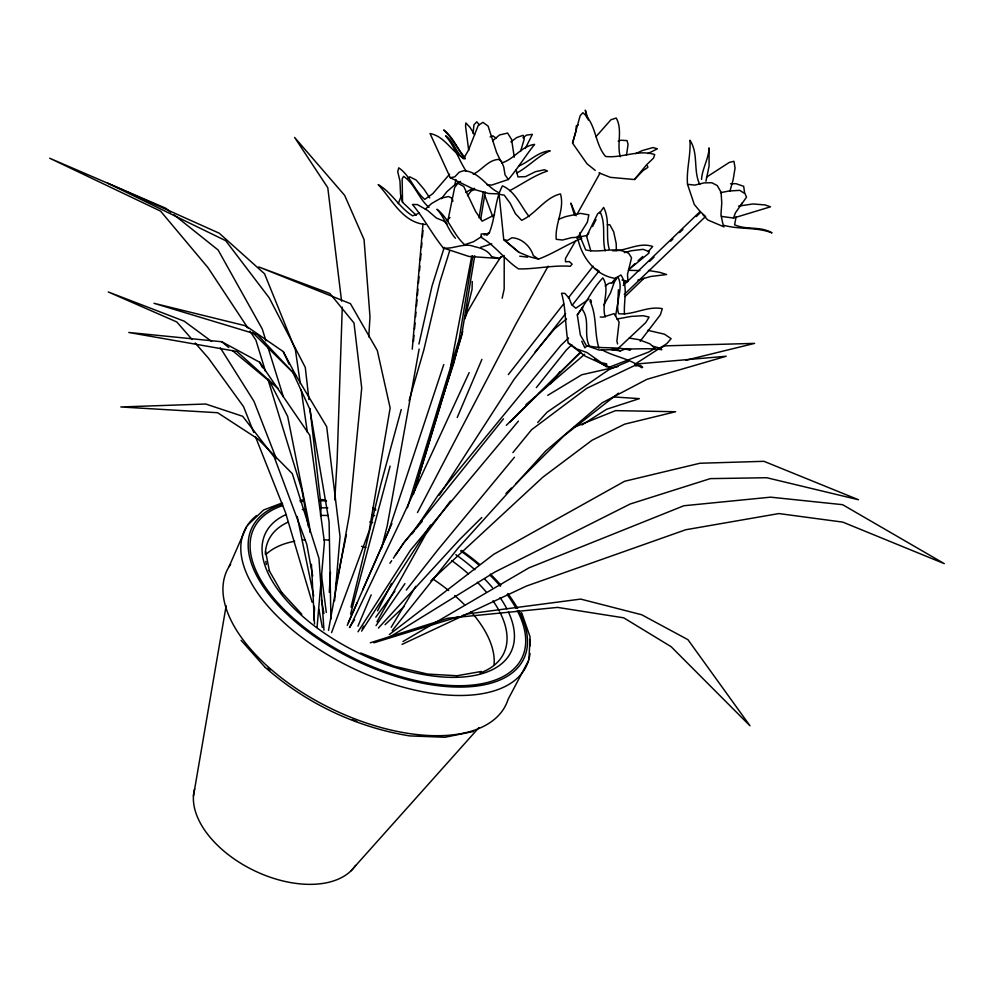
<?xml version="1.0" encoding="UTF-8"?>
<svg xmlns="http://www.w3.org/2000/svg" width="994" height="994" viewBox="0 0 994 994"><rect width="100%" height="100%" fill="white"/><g stroke="black" fill="none" stroke-linecap="round" stroke-linejoin="round"><path stroke-width="1.49" d="M504.231 256.203L504.169 289.13L502.156 298.212M313.843 612.205L313.955 606.029M472.262 281.538L472.075 289.291L464.77 318.85M618.405 289.751L617.796 303.182L615.547 316.092M528.97 658.848L530.075 636.843L521.639 612.689M329.287 592.325L330.48 572.295M334.779 499.932L337.152 459.887L342.284 307.183M368.749 336.929L369.992 316.875L364.065 239.604L344.682 195.408L294.609 137.445L327.784 187.717L341.576 301.145M313.793 619.983L314.589 607.732M320.553 515.898L321.149 506.704L309.991 408.733M317.086 627.065L324.429 542.065L309.817 435.347L259.72 362.276L221.786 341.75L128.81 332.481L236.92 351.466L278.009 388.418L232.323 350.497M334.58 600.761L340.035 536.598L326.678 426.662L296.013 375.633L283.265 351.603L245.853 325.858L153.983 303.294L257.297 334.531L296.013 375.633L252.401 332.344M412.262 349.155L422.972 224.035M413.479 341.464L414.001 335.301M414.535 329.138L415.057 322.975M415.591 316.825L415.977 312.203M416.511 306.04L417.033 299.877M417.43 295.255L417.965 289.105M418.486 282.942L419.021 276.779M419.543 270.616L419.94 266.007M420.462 259.844L420.996 253.681M421.518 247.518L421.916 242.909M422.45 236.746L422.972 230.583M473.069 133.556L473.927 124.871L476.785 121.84L479.232 124.697M701.54 179.405C702.224 168.458 708.685 158.953 709.082 147.87L709.07 166.172L705.926 181.231M629.165 338.084L638.844 339.637L649.852 343.8L654.996 348.36L648.647 352.05L609.397 367.146L606.328 366.587L606.675 363.879L601.333 362.648L586.92 352.497L576.868 349.006L568.257 343.005C564.952 326.529 566.332 309.507 561.535 293.242L564.853 293.392L569.127 298.163L571.674 304.711L575.812 308.239L588.995 299.107M472.833 255.781L459.129 339.414L407.391 507.772M479.058 217.773L483.295 191.917M474.722 255.744L461.502 336.158L413.33 494.453M480.711 219.326L485.196 192.016M193.445 796.057L226.16 605.719M328.505 630.432L349.428 514.283L361.717 388.045L354.001 322.988L329.909 293.516L258.651 266.914L350.435 303.655L377.31 350.534L390.145 407.975L369.172 530.871L331.574 632.606M419.12 349.056L387.163 526.124L381.447 548.514M450.468 367.618L471.777 255.992M736.144 216.717L734.591 224.781C746.519 230.273 760.435 225.849 772.04 232.907C756.297 226.731 739.176 229.8 723.185 225.116L720.948 214.903L721.768 202.925L721.097 192.339L717.283 185.58L711.866 182.747L704.162 182.859L694.806 185.108L687.513 184.325C686.258 169.527 690.979 155.076 689.935 140.216C698.757 153.573 692.98 170.508 699.788 184.486M335.475 587.578L346.421 534.598M454.854 184.834L455.96 179.479M520.545 151.473L524.26 138.986L523.142 135.296L516.669 137.57L510.891 141.869M418.934 344.036L431.992 286.185L444.231 247.419M351.056 607.148L380.938 483.892L401.265 409.491M460.011 338.072L453.798 363.208L436.776 414.486M350.584 614.13L390.108 466.149M626.506 155.176L628.046 144.552L627.09 140.614L620.939 140.216L618.193 141.21M447.809 221.177L454.643 187.518L457.861 183.269L463.713 186.45L475.53 211.349L482.127 221.165L494.515 214.94M401.253 196.042L398.271 203.621M729.956 191.121L733.162 179.665L735.075 167.986L733.945 161.301L729.36 162.382L706.473 177.168M409.081 400.768L423.755 350.248L439.808 282.246L449.735 250.575M414.448 490.601L462.732 331.362M595.244 170.396L586.982 163.762L572.556 143.148L580.161 115.652L582.882 112.732C596.512 123.778 594.524 143.67 605.57 156.468C622.095 158.369 638.334 149.199 654.698 154.555L653.58 158.046L646.572 164.805L634.408 179.529L610.266 177.33L599.009 172.857M443.771 364.537L388.803 530.436L347.254 625.375M721.52 216.419L733.473 218.046L735.51 212.691L746.531 197.16L745.015 193.656L739.698 190.351L729.236 190.985L720.451 192.662M572.556 143.148L575.948 131.245L576.259 125.903L578.247 124.884M481.904 359.381L457.24 417.48M464.683 318.751L467.553 311.731L487.768 276.904L500.951 256.75M357.964 626.183L371.184 594.834M229.042 566.655L246.624 526.547M348.322 622.604L357.045 602.799M362.648 590.063L391.909 523.565M525.279 148.491L532.399 134.352L526.422 135.134L522.968 137.868M740.716 205.833L741.946 203.099M469.156 372.626L401.787 518.408L349.776 627.549M417.468 512.581L515.849 324.106L548.141 266.168M592.523 226.57L596.027 219.674M377.558 610.825L391.549 583.441M590.834 250.898L586.597 236.249L597.68 213.747L600.103 211.958C606.166 224.246 601.867 238.125 605.122 250.886M528.497 660.687L508.071 699.391A154.803 79.396 25.8 0 1 330.94 708.474A154.803 79.396 25.8 0 1 230.67 564.182M599.705 212.915L603.631 207.411C610.403 220.457 605.284 235.64 609.297 249.32M603.88 304.959L610.527 292.895L614.367 282.023L617.808 276.73C624.344 288.533 614.528 301.493 618.653 313.719C633.563 315.371 647.417 305.605 662.29 308.687L660.376 314.787L640.198 341.253M362.214 628.867L363.705 626.17M577.427 213.623L599.966 173.204M376.962 621.747L425.743 534.287L450.419 501.001M391.176 627.301L415.765 586.311M575.377 241.244L565.487 258.428L565.487 261.757L569.438 261.633L572.122 264.18L570.32 266.28C552.875 264.976 535.853 269.225 518.495 268.914C504.778 259.745 495.521 245.816 481.108 237.355L481.146 234.05L484.786 233.702L486.886 235.243L489.098 233.192C495.608 217.984 494.614 200.254 502.455 185.841C515.637 191.631 520.707 206.156 529.168 216.617M576.98 238.684L587.342 222.221L588.87 214.878L580.471 213.375L565.648 216.605L558.429 219.339M577.303 314.924L582.608 307.146L582.422 309.631C590.274 320.354 583.441 334.63 589.405 346.086C602.762 348.981 616.466 346.434 629.798 350.087L630.606 349.689L626.183 348.608L620.368 350.932L617.137 349.441L599.22 350.087L586.336 345.539L580.359 335.003L577.303 314.924C586.298 302.897 592.623 288.645 602.861 277.873C610.502 289.95 600.972 304.164 605.234 316.937M358.014 631.774L410.51 550.154L518.421 421.096M439.36 495.149L514.084 379.373L565.648 313.595M361.617 631.115L430.588 524.981M586.597 236.249L588.858 232.782M349.441 627.338L354.597 619.647M412.237 533.79L413.951 531.231M415.678 528.671L438.901 494.068L560.79 345.452L568.593 337.96M395.351 555.236L404.011 542.451L422.202 521.365M389.934 563.275L391.661 560.728M393.4 558.181L403.775 542.886L503.449 418.834M376.03 625.636L404.943 583.615M375.807 617.175L394.879 591.119M467.528 195.681L471.119 191.022L474.697 189.394M550.664 383.734L560.032 371.681M508.344 374.576L563.635 303.915M568.394 297.827L593.182 266.156M572.32 305.071L599.059 270.964M406.297 590.026L437.683 550.055L514.445 457.252M441.324 198.763L446.952 191.618L455.824 183.927L460.557 181.417M536.338 387.61L566.294 350.05L571.873 344.707M392.208 630.668L457.824 548.415L545.681 451.015L602.252 402.769L646.92 379.323L726.216 356.25L638.223 363.841L586.758 388.306L531.554 429.743L512.904 452.593M611.496 283.302L615.92 277.86L620.964 274.99C628.618 286.831 623.35 301.344 624.53 314.266M595.94 136.712L610.95 119.765L616.218 118.013C622.903 129.879 616.541 144.08 620.306 156.741M486.948 184.635L491.57 185.12L508.394 179.504C517.812 168.309 525.515 155.847 534.586 144.379C521.316 146.13 514.122 159.363 501.635 162.954M534.66 352.572L554.627 328.84L566.53 318.975M350.994 870.856L478.959 727.583M537.679 422.512L547.085 412.199L608.85 369.718L628.519 361.369M378.416 628.071L459.8 539.344L481.779 517.514M449.574 174.248L432.788 193.668L424.736 199.396C414.175 190.388 410.447 175.901 398.756 167.824L397.737 171.738L399.973 181.132L400.557 194.352L402.533 202.254L416.262 215.3M634.408 179.529L642.956 170.682L647.864 167.365L647.442 165.774M505.946 493.496L511.45 488.042M515.836 483.668L564.194 435.645L618.566 393.139M506.356 425.32L580.508 352.149M509.872 422.202L580.571 352.448M634.719 263.808L629.364 269.051L648.784 253.271L649.107 251.606L643.093 249.332L631.314 250.761L624.307 252.625M247.767 525.018L263.596 509.997L282.159 502.964M625.04 296.547L644.05 278.233M623.213 285.464L700.124 211.548L705.603 216.468L624.257 294.472M649.567 261.447L654.015 257.185M670.689 241.157L672.913 239.032M679.585 232.621L682.915 229.415M696.247 216.605L700.695 212.331M385.088 624.679L404.086 606.477M430.899 580.794L542.774 477.244L592.014 440.267L624.704 424.14L675.647 411.727L615.534 410.634L573.96 427.283M407.913 178.522L409.727 176.795L416.2 180.088L423.904 189.121L429.719 197.905M618.144 348.484L645.74 322.59L649.094 317.074L643.18 315.719L631.252 316.403L616.839 319.037M446.666 220.705L450.033 217.524M638.148 260.676L642.72 256.502M425.308 209.125L431.694 203.447L440.901 198.166L448.542 196.539L452.121 198.253L452.891 201.223M587.156 345.825L584.87 347.838L581.738 341.228M648.1 251.805L652.673 246.475C639.018 241.716 626.145 251.333 612.577 250.749M525.913 404.682L535.306 396.618M538.835 393.587L584.683 354.262M492.639 140.738L499.547 134.96L507.611 133.072L511.575 139.458L514.271 157.176M389.362 634.532L493.807 554.254L624.567 481.282L699.913 463.254L763.939 461.315L858.505 499.758L766.734 477.729L710.312 478.623L630.246 503.983L495.049 571.948L388.952 637.539M605.16 286.086L608.763 283.402L614.168 282.147M634.681 364.388L666.862 343.601L671.112 338.656L664.464 334.183L647.777 330.319M481.742 236.485L473.554 241.704L464.67 244.686C453.202 234.596 449.325 218.854 436.962 209.262C444.852 217.624 447.698 229.49 455.438 238.262M581.95 424.96L606.638 409.255L639.366 398.631L613.522 396.941M445.548 221.761L436.503 218.096L427.557 210.417L417.443 204.602L412.435 204.478C423.953 218.208 432.079 234.112 443.324 248.003L468.845 256.427L499.075 258.502L503.871 255.495M547.731 395.351L581.738 374.763L617.995 366.562M516.495 173.167C528.522 166.843 537.555 156.133 550.216 150.777C538.015 151.535 529.504 161.699 518.731 166.06M403.005 641.49L528.87 567.897L683.884 505.747L770.574 497.162L842.589 504.679L944.3 563.648L842.8 522.123L778.874 513.563L685.723 529.752L526.46 586.05L402.048 644.385M647.852 153.561L657.419 148.802L652.996 147.559L642.422 150.529L635.725 153.61M465.838 192.401L471.988 188.872L474.623 188.413M473.268 174.174C482.177 170.049 488.091 159.897 498.777 159.388L501.485 161.401L503.747 166.967L505.064 174.882L508.394 179.504M484.078 234.994L489.533 232.671M660.824 347.651L665.036 345.862L754.608 343.377L685.835 360.238M623.623 283.24L627.91 281.426L627.512 274.307L631.55 257.781L628.73 253.346C615.124 245.953 599.904 253.545 585.665 249.879L580.906 238.423L579.949 232.621M419.418 213.089L412.659 215.86C399.178 207.622 392.083 192.55 378.167 184.623C392.208 199.409 402.21 222.296 425.258 224.495M509.661 190.662C522.235 184.163 533.79 175.528 547.483 171.03L544.414 169.75L535.455 171.689L525.503 176.621L517.986 176.92L516.197 169.974M490.104 136.911L492.838 135.818L496.031 138.116M538.437 259.123C553.496 253.557 566.816 244.375 581.738 238.411L578.943 237.168L571.687 237.641L562.418 240.014L556.242 239.305C554.702 223.911 564.965 209.001 560.442 193.917C544.811 197.644 536.089 213.747 521.639 220.32L515.414 213.685L510.27 203.41L504.231 195.147L499.087 194.277L503.747 239.604L519.03 252.377L529.715 256.787L538.437 259.123L533.318 255.607C530.411 246.35 521.912 238.162 511.873 237.777L507.474 240.461L503.747 239.604L519.03 252.377M370.302 642.783L447.971 618.231L557.584 607.396L623.723 617.833L671.136 646.696L749.998 725.794L687.935 639.676L641.677 614.752L580.695 599.096L467.95 613.857L462.073 615.659M373.918 642.795L459.129 616.566M480.674 247.27L491.744 243.89M637.912 280.109L650.672 276.494L666.614 274.53L659.83 272.356L648.473 270.467M733.473 218.046L770.512 206.814L764.995 204.926L752.905 203.956L738.53 206.131M579.651 236.932L586.361 235.566M473.517 731.46L444.989 737.262L409.64 735.895C356.063 727.223 305.506 703.044 264.876 667.073M465.192 158.854C451.81 152.815 445.213 136.315 430.042 133.544L450.294 177.715L454.767 176.857L459.178 172.21L463.713 170.682C479.083 171.477 486.327 186.884 498.814 192.65M481.332 671.459L456.892 675.758L457.625 675.783L427.656 674.081L394.481 666.315L360.698 652.996M635.526 365.916L640.409 365.407L642.696 367.32L641.577 367.705C629.662 358.312 614.23 356.945 601.445 349.515M639.937 270.579L628.407 270.331M617.137 349.441L611.633 349.565L620.368 350.932M730.503 183.791L735.945 183.679L743.661 186.288L744.618 192.973M607.322 224.706L609.831 224.768L613.671 231.764L616.193 243.455L616.355 250.575M498.727 193.867L488.849 193.544L474.126 189.419L450.294 177.715M443.324 248.003C453.91 249.345 463.8 242.312 474.498 246.636C481.183 248.053 487.93 250.401 491.608 256.614L499.075 258.502M600.239 316.974L602.998 317.148L614.13 313.619L619.1 322.081L616.901 340.979L617.56 343.936M623.139 348.795C636.023 349.453 648.908 347.813 661.818 349.702L660.476 348.298L652.909 346.247M519.763 256.203L527.628 257.16M616.118 278.506C595.021 275.947 580.757 256.166 577.415 236.361M622.033 279.948L627.935 281.377M724.079 226.905L707.778 219.972L702.882 214.667M609.397 367.146L585.068 356.088L568.257 343.005M594.735 268.442L597.978 270.331M594.586 359.306L606.328 366.587M211.635 341.427L184.25 321.199L108.234 291.95L176.795 321.957L192.115 339.501M170.558 212.045L165.812 208.255L49.7 158.245L160.581 211.126L208.019 267.697L247.357 327.212M174.124 214.89L218.108 249.979L262.292 329.076L265.957 340.88M221.786 341.75L228.819 347.577M245.853 325.858L248.04 328.02M444.405 221.252L447.064 223.911M464.67 158.568C457.948 148.889 452.432 138.216 443.647 129.953C453.301 137.048 456.991 148.901 464.919 157.387M428.986 207.348C418.549 198.638 415.094 184.014 403.564 176.373L402.148 178.895L402.533 202.254M281.178 591.84L301.766 614.205M241.107 640.322L264.528 666.688M195.184 343.005L208.467 358.2L243.555 406.67L253.756 432.415M700.012 211.324L694.309 204.478L687.513 184.325M466.236 171.328C458.743 159.91 454.842 146.391 445.573 135.83C453.997 141.657 455.861 152.38 463.465 158.791L468.385 150.392L478.226 125.443L482.947 122.349L488.104 126.101L496.553 152.417L501.001 161.637M249.929 331.101L255.918 340.159L265.473 371.296M220.357 347.863L253.992 401.34L276.332 458.719M474.66 134.811L469.976 127.307L465.851 122.958L465.552 126.076L468.708 150.318M269.113 570.481L281.637 592.387M259.72 362.276L262.515 367.693M268.802 379.87L287.676 416.424L309.482 526.074L309.793 532.188M283.265 351.603L289.092 364.226M292.323 371.247L309.817 409.118L329.089 521.775L330.915 619.063M484.836 195.607L492.887 216.978M255.458 436.714L285.502 512.519L312.128 602.277M576.16 215.797L570.842 203.062L574.433 215.052M591.43 302.238L590.647 299.728L589.976 301.107C597.183 315.93 594.052 332.828 598.972 348.211M267.796 346.782L283.389 396.966M267.746 378.714L301.878 489.93L308.413 526.547M588.286 119.976L585.317 110.16L586.771 117.864M297.194 516.482L313.706 595.99M265.547 551.384L269.461 571.289M312.688 576.011L306.748 544.227L274.257 457.103L242.648 416.275L205.708 404.011L120.821 406.968L217.624 412.721L257.968 438.988L292.311 473.666L318.95 558.33L323.982 630.196M318.925 609.31L322.317 627.475M321.484 599.804L323.932 613.534M300.3 383.535L295.429 349.987L264.553 273.785L219.202 233.192L107.501 183.095L225.713 240.697L269.212 297.852L305.282 367.395L308.935 399.551M301.182 389.636L307.382 432.328M321.348 574.284L326.293 612.466M311.445 564.319L314.514 623.996M265.895 554.49A129.034 65.256 25.8 0 1 294.684 541.233M302.474 540.09A129.034 65.256 25.8 0 1 305.332 539.829M323.771 539.754A129.034 65.256 25.8 0 1 328.592 540.127M361.58 546.302A129.034 65.256 25.8 0 1 365.829 547.52M432.738 578.881A129.034 65.256 25.8 0 1 448.679 590.535M454.718 595.58A129.034 65.256 25.8 0 1 464.683 604.911M470.932 611.608A129.034 65.256 25.8 0 1 494.093 664.489M356.709 721.371A149.001 76.7 25.8 0 1 352.435 719.755M269.983 670.155A149.001 76.7 25.8 0 1 267.796 668.167M508.356 611.857A136.352 67.257 25.8 0 1 368.215 657.394A136.352 67.257 25.8 0 1 286.073 514.557M302.325 509.636A136.352 67.257 25.8 0 1 305.121 509.152M320.205 507.859A136.352 67.257 25.8 0 1 327.858 507.909M371.657 514.83A136.352 67.257 25.8 0 1 374.639 515.662M455.848 554.627A136.352 67.257 25.8 0 1 474.908 569.748M484.699 579.092A136.352 67.257 25.8 0 1 492.365 587.541M500.069 597.593A136.352 67.257 25.8 0 1 506.89 608.875M499.957 612.341A130.525 64.622 25.8 0 1 480.102 672.988M266.355 564.517A130.525 64.622 25.8 0 1 265.808 561.461M265.336 554.18A130.525 64.622 25.8 0 1 288.335 522.012M320.727 515.476A130.525 64.622 25.8 0 1 328.355 515.488M369.731 521.887A130.525 64.622 25.8 0 1 372.738 522.707M451.636 560.566A130.525 64.622 25.8 0 1 468.422 573.886M477.306 582.248A130.525 64.622 25.8 0 1 486.103 591.852M492.987 600.823A130.525 64.622 25.8 0 1 499.299 611.074M530.038 653.505A156.393 77.482 25.8 0 1 346.869 665.321A156.393 77.482 25.8 0 1 256.576 515.538M529.678 639.502A156.393 77.482 25.8 0 1 530.324 645.839M518.955 610.888A150.877 74.438 25.8 0 1 457.054 687.053A150.877 74.438 25.8 0 1 279.674 606.825A150.877 74.438 25.8 0 1 282.706 504.033M300.039 500.429A150.877 74.438 25.8 0 1 304.462 499.982M319.807 499.572A150.877 74.438 25.8 0 1 325.672 499.82M372.626 508.12A150.877 74.438 25.8 0 1 375.62 508.99M461.527 550.452A150.877 74.438 25.8 0 1 479.68 564.455M490.34 574.097A150.877 74.438 25.8 0 1 500.901 585.155M507.772 593.53A150.877 74.438 25.8 0 1 517.638 608.452M355.591 865.376A89.497 53.316 25.8 0 1 254.949 870.98A89.497 53.316 25.8 0 1 194.625 788.95M517.29 610.614A148.876 73.444 25.8 0 1 456.805 685.711A148.876 73.444 25.8 0 1 282.122 607.533A148.876 73.444 25.8 0 1 282.656 505.598M300.238 501.684A148.876 73.444 25.8 0 1 303.269 501.336M319.273 500.678A148.876 73.444 25.8 0 1 326.492 500.951M372.837 509.139A148.876 73.444 25.8 0 1 375.794 509.997M460.62 550.937A148.876 73.444 25.8 0 1 478.549 564.766M490.179 575.377A148.876 73.444 25.8 0 1 500.442 586.298M507.201 594.698A148.876 73.444 25.8 0 1 515.998 608.204"/></g></svg>
